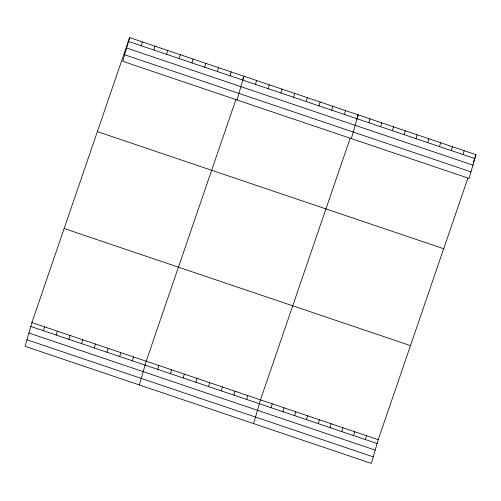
<?xml version="1.0" encoding="UTF-8"?>
<svg xmlns="http://www.w3.org/2000/svg" width="501" height="501" viewBox="0 0 501 501"><rect width="100%" height="100%" fill="white"/><g stroke="black" fill="none" stroke-linecap="round" stroke-linejoin="round"><path stroke-width="0.75" d="M129.615 37.581L122.764 61.329L469.093 178.431L475.95 154.684L129.615 37.581L31.901 322.569L25.05 346.316L371.385 463.419L378.236 439.671L467.89 178.193M43.487 330.741L44.602 326.865M56.181 335.037L57.302 331.161M141.194 45.754L142.315 41.877M68.881 339.327L70.002 335.451M153.895 50.05L155.016 46.167M81.582 343.623L82.703 339.747M166.595 54.34L167.71 50.463M94.282 347.919L95.397 344.043M179.289 58.636L180.41 54.759M106.976 352.209L108.097 348.333M191.989 62.926L193.11 59.049M119.676 356.505L120.797 352.629M204.69 67.222L205.811 63.345M132.377 360.801L133.498 356.919M217.39 71.518L218.505 67.635M139.341 384.962L146.192 361.215L235.846 99.737M230.091 75.808L231.205 71.931M157.777 369.387L158.892 365.511M237.054 99.975L243.906 76.227L242.396 80.636M170.472 373.677L171.593 369.801M255.485 84.393L256.606 80.517M183.172 377.973L184.293 374.097M268.185 88.69L269.306 84.813M195.872 382.269L196.993 378.387M280.886 92.986L282 89.103M208.573 386.559L209.687 382.683M293.58 97.275L294.701 93.399M221.267 390.855L222.388 386.979M306.28 101.571L307.401 97.695M233.967 395.145L235.088 391.268M318.98 105.861L320.101 101.985M246.667 399.441L247.788 395.565M331.681 110.157L332.796 106.281M253.631 423.602L260.482 399.854L350.136 138.376M344.381 114.453L345.496 110.571M271.141 407.714L272.262 403.837M351.339 138.614L358.196 114.867L356.687 119.276M282.915 411.697L284.036 407.82M368.855 122.726L369.97 118.85M294.694 415.68L295.809 411.803M380.628 126.709L381.749 122.833M306.468 419.663L307.589 415.78M392.402 130.686L393.523 126.809M318.241 423.639L319.362 419.763M404.175 134.669L405.296 130.792M330.021 427.622L331.136 423.746M415.955 138.652L417.07 134.775M341.795 431.605L342.916 427.729M427.729 142.635L428.85 138.758M353.568 435.588L354.689 431.705M439.502 146.611L440.623 142.735M365.342 439.565L366.463 435.688M451.282 150.594L452.397 146.718M463.056 154.577L464.177 150.701M473.182 162.762L475.95 154.684M128.494 41.458L474.829 158.56M126.603 48.015L472.938 165.117M124.655 54.772L470.99 171.868M97.369 131.631L443.704 248.728M64.147 228.525L410.482 345.621M31.901 322.569L378.236 439.671M30.786 326.452L377.121 443.548M28.895 333.008L375.23 450.105M26.941 339.759L373.276 456.862"/></g></svg>
